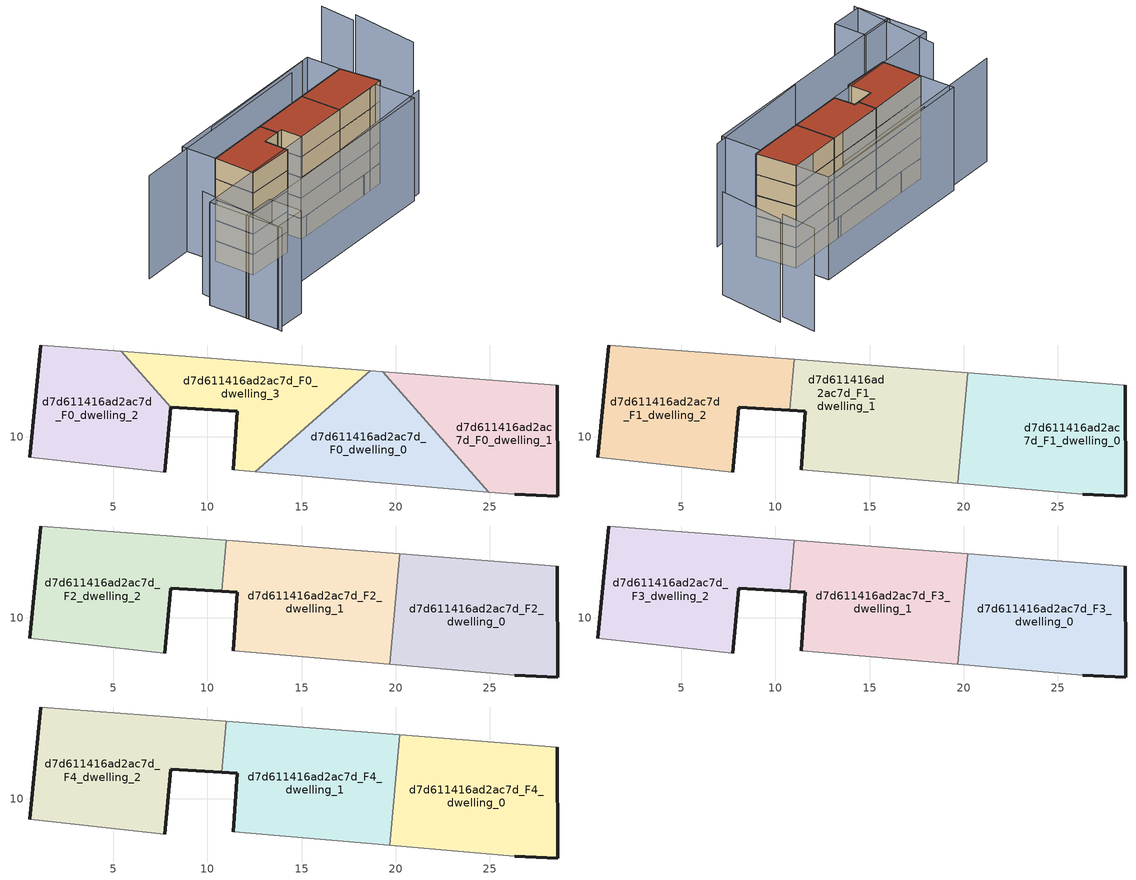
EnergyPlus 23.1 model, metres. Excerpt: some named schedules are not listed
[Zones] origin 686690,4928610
d7d611416ad2ac7d_F0_dwelling_0
 floor ground (EU_floor_Construction): 24.93,7.08 19.31,13.47 18.65,13.52 12.55,8.15 z0
 wall adiabatic (EU_wall_Construction): 24.93,7.08 12.55,8.15 / 18.65,13.52 19.31,13.47 z0:3
 wall to d7d611416ad2ac7d_F0_dwelling_1 (EU_wall_Construction): 19.31,13.47 24.93,7.08 z0:3
 wall to d7d611416ad2ac7d_F0_dwelling_3 (EU_wall_Construction): 12.55,8.15 18.65,13.52 z0:3
d7d611416ad2ac7d_F0_dwelling_1
 floor ground (EU_floor_Construction): 28.62,6.86 28.58,12.74 19.31,13.47 24.93,7.08 26.32,6.95 z0
 wall outside (EU_wall_Construction): 28.58,12.74 28.62,6.86 26.32,6.95 z0:3
 wall adiabatic (EU_wall_Construction): 19.31,13.47 28.58,12.74 / 26.32,6.95 24.93,7.08 z0:3
d7d611416ad2ac7d_F0_dwelling_2
 floor ground (EU_floor_Construction): 7.72,8.12 8.04,11.58 5.43,14.55 1.16,14.88 0.55,8.93 z0
 wall outside (EU_wall_Construction): 8.04,11.58 7.72,8.12 / 0.55,8.93 1.16,14.88 z0:3
 wall adiabatic (EU_wall_Construction): 1.16,14.88 5.43,14.55 / 7.72,8.12 0.55,8.93 z0:3
 wall to d7d611416ad2ac7d_F0_dwelling_3 (EU_wall_Construction): 5.43,14.55 8.04,11.58 z0:3
d7d611416ad2ac7d_F0_dwelling_3
 floor ground (EU_floor_Construction): 18.65,13.52 5.43,14.55 8.04,11.58 11.58,11.35 11.38,8.25 12.55,8.15 z0
 wall outside (EU_wall_Construction): 11.38,8.25 11.58,11.35 8.04,11.58 z0:3
 wall adiabatic (EU_wall_Construction): 12.55,8.15 11.38,8.25 / 5.43,14.55 18.65,13.52 z0:3
d7d611416ad2ac7d_F1_dwelling_0
 floor to d7d611416ad2ac7d_F0_dwelling_0 (EU_floor_Construction): 24.93,7.08 20.13,12.54 19.69,7.53 z3
 floor to d7d611416ad2ac7d_F0_dwelling_1 (EU_floor_Construction): 28.62,6.86 28.58,12.74 20.2,13.4 20.13,12.54 24.93,7.08 26.32,6.95 z3
 wall outside (EU_wall_Construction): 28.58,12.74 28.62,6.86 26.32,6.95 z3:6
 wall adiabatic (EU_wall_Construction): 20.2,13.4 28.58,12.74 / 26.32,6.95 19.69,7.53 z3:6
 wall to d7d611416ad2ac7d_F1_dwelling_1 (EU_wall_Construction): 19.69,7.53 20.2,13.4 z3:6
d7d611416ad2ac7d_F1_dwelling_1
 floor to d7d611416ad2ac7d_F0_dwelling_0 (EU_floor_Construction): 19.69,7.53 20.13,12.54 19.31,13.47 18.65,13.52 12.55,8.15 z3
 floor to d7d611416ad2ac7d_F0_dwelling_1 (EU_floor_Construction): 20.13,12.54 20.2,13.4 19.31,13.47 z3
 floor to d7d611416ad2ac7d_F0_dwelling_3 (EU_floor_Construction): 18.65,13.52 11.01,14.12 10.77,11.41 11.58,11.35 11.38,8.25 12.55,8.15 z3
 wall outside (EU_wall_Construction): 11.38,8.25 11.58,11.35 10.77,11.41 z3:6
 wall adiabatic (EU_wall_Construction): 19.69,7.53 11.38,8.25 / 11.01,14.12 20.2,13.4 z3:6
 wall to d7d611416ad2ac7d_F1_dwelling_2 (EU_wall_Construction): 10.77,11.41 11.01,14.12 z3:6
d7d611416ad2ac7d_F1_dwelling_2
 floor to d7d611416ad2ac7d_F0_dwelling_3 (EU_floor_Construction): 10.77,11.41 11.01,14.12 5.43,14.55 8.04,11.58 z3
 floor to d7d611416ad2ac7d_F0_dwelling_2 (EU_floor_Construction): 7.72,8.12 8.04,11.58 5.43,14.55 1.16,14.88 0.55,8.93 z3
 wall outside (EU_wall_Construction): 10.77,11.41 8.04,11.58 7.72,8.12 / 0.55,8.93 1.16,14.88 z3:6
 wall adiabatic (EU_wall_Construction): 1.16,14.88 11.01,14.12 / 7.72,8.12 0.55,8.93 z3:6
d7d611416ad2ac7d_F2_dwelling_0
 floor to d7d611416ad2ac7d_F1_dwelling_0 (EU_floor_Construction): 28.62,6.86 28.58,12.74 20.2,13.4 19.69,7.53 26.32,6.95 z6
 wall outside (EU_wall_Construction): 28.58,12.74 28.62,6.86 26.32,6.95 z6:9
 wall adiabatic (EU_wall_Construction): 20.2,13.4 28.58,12.74 / 26.32,6.95 19.69,7.53 z6:9
 wall to d7d611416ad2ac7d_F2_dwelling_1 (EU_wall_Construction): 19.69,7.53 20.2,13.4 z6:9
d7d611416ad2ac7d_F2_dwelling_1
 floor to d7d611416ad2ac7d_F1_dwelling_1 (EU_floor_Construction): 19.69,7.53 20.2,13.4 11.01,14.12 10.77,11.41 11.58,11.35 11.38,8.25 z6
 wall outside (EU_wall_Construction): 11.38,8.25 11.58,11.35 10.77,11.41 z6:9
 wall adiabatic (EU_wall_Construction): 19.69,7.53 11.38,8.25 / 11.01,14.12 20.2,13.4 z6:9
 wall to d7d611416ad2ac7d_F2_dwelling_2 (EU_wall_Construction): 10.77,11.41 11.01,14.12 z6:9
d7d611416ad2ac7d_F2_dwelling_2
 floor to d7d611416ad2ac7d_F1_dwelling_2 (EU_floor_Construction): 7.72,8.12 8.04,11.58 10.77,11.41 11.01,14.12 1.16,14.88 0.55,8.93 z6
 wall outside (EU_wall_Construction): 10.77,11.41 8.04,11.58 7.72,8.12 / 0.55,8.93 1.16,14.88 z6:9
 wall adiabatic (EU_wall_Construction): 1.16,14.88 11.01,14.12 / 7.72,8.12 0.55,8.93 z6:9
d7d611416ad2ac7d_F3_dwelling_0
 floor to d7d611416ad2ac7d_F2_dwelling_0 (EU_floor_Construction): 28.62,6.86 28.58,12.74 20.2,13.4 19.69,7.53 26.32,6.95 z9
 wall outside (EU_wall_Construction): 28.58,12.74 28.62,6.86 26.32,6.95 z9:12
 wall adiabatic (EU_wall_Construction): 20.2,13.4 28.58,12.74 / 26.32,6.95 19.69,7.53 z9:12
 wall to d7d611416ad2ac7d_F3_dwelling_1 (EU_wall_Construction): 19.69,7.53 20.2,13.4 z9:12
d7d611416ad2ac7d_F3_dwelling_1
 floor to d7d611416ad2ac7d_F2_dwelling_1 (EU_floor_Construction): 19.69,7.53 20.2,13.4 11.01,14.12 10.77,11.41 11.58,11.35 11.38,8.25 z9
 wall outside (EU_wall_Construction): 11.38,8.25 11.58,11.35 10.77,11.41 z9:12
 wall adiabatic (EU_wall_Construction): 19.69,7.53 11.38,8.25 / 11.01,14.12 20.2,13.4 z9:12
 wall to d7d611416ad2ac7d_F3_dwelling_2 (EU_wall_Construction): 10.77,11.41 11.01,14.12 z9:12
d7d611416ad2ac7d_F3_dwelling_2
 floor to d7d611416ad2ac7d_F2_dwelling_2 (EU_floor_Construction): 7.72,8.12 8.04,11.58 10.77,11.41 11.01,14.12 1.16,14.88 0.55,8.93 z9
 wall outside (EU_wall_Construction): 10.77,11.41 8.04,11.58 7.72,8.12 / 0.55,8.93 1.16,14.88 z9:12
 wall adiabatic (EU_wall_Construction): 1.16,14.88 11.01,14.12 / 7.72,8.12 0.55,8.93 z9:12
d7d611416ad2ac7d_F4_dwelling_0
 floor to d7d611416ad2ac7d_F3_dwelling_0 (EU_floor_Construction): 28.62,6.86 28.58,12.74 20.2,13.4 19.69,7.53 26.32,6.95 z12
 wall outside (EU_wall_Construction): 28.58,12.74 28.62,6.86 26.32,6.95 z12:15
 wall adiabatic (EU_wall_Construction): 20.2,13.4 28.58,12.74 / 26.32,6.95 19.69,7.53 z12:15
 wall to d7d611416ad2ac7d_F4_dwelling_1 (EU_wall_Construction): 19.69,7.53 20.2,13.4 z12:15
 roof outside (EU_roof_Construction): 28.58,12.74 28.62,6.86 26.32,6.95 19.69,7.53 20.2,13.4 z15
d7d611416ad2ac7d_F4_dwelling_1
 floor to d7d611416ad2ac7d_F3_dwelling_1 (EU_floor_Construction): 19.69,7.53 20.2,13.4 11.01,14.12 10.77,11.41 11.58,11.35 11.38,8.25 z12
 wall outside (EU_wall_Construction): 11.38,8.25 11.58,11.35 10.77,11.41 z12:15
 wall adiabatic (EU_wall_Construction): 19.69,7.53 11.38,8.25 / 11.01,14.12 20.2,13.4 z12:15
 wall to d7d611416ad2ac7d_F4_dwelling_2 (EU_wall_Construction): 10.77,11.41 11.01,14.12 z12:15
 roof outside (EU_roof_Construction): 20.2,13.4 19.69,7.53 11.38,8.25 11.58,11.35 10.77,11.41 11.01,14.12 z15
d7d611416ad2ac7d_F4_dwelling_2
 floor to d7d611416ad2ac7d_F3_dwelling_2 (EU_floor_Construction): 7.72,8.12 8.04,11.58 10.77,11.41 11.01,14.12 1.16,14.88 0.55,8.93 z12
 wall outside (EU_wall_Construction): 10.77,11.41 8.04,11.58 7.72,8.12 / 0.55,8.93 1.16,14.88 z12:15
 wall adiabatic (EU_wall_Construction): 1.16,14.88 11.01,14.12 / 7.72,8.12 0.55,8.93 z12:15
 roof outside (EU_roof_Construction): 11.01,14.12 10.77,11.41 8.04,11.58 7.72,8.12 0.55,8.93 1.16,14.88 z15
shading: -6.66,12.06 -9.66,-1.27 / 39.93,17.49 40.96,22.67 / 27.81,17.78 7.67,19.18 / 24.66,17.47 -6.85,19.84 / 11.1,2.35 28.9,1.37 / 38.96,8.13 41.2,17.89 / -9.13,4.27 -4.13,3.78 / -4.13,3.78 -4.61,-1.09 / -4.61,-1.09 -9.61,-0.59 / -9.61,-0.59 -9.13,4.27 / -8.7,9.9 27.47,6.94 / 27.47,6.94 26.98,0.94 / 26.98,0.94 -9.19,3.89 / -9.19,3.89 -8.7,9.9 / 28.58,12.74 1.16,14.88 / 1.16,14.88 1.55,19.92 / 1.55,19.92 28.97,17.78 / 28.97,17.78 28.58,12.74 z0:15
[Building]
EU S2 Campaign: North Axis=0; Terrain=City; Solar Distribution=FullExterior
[Site:Location]
Bologna: Latitude=44.5; Longitude=11.25; Time Zone=1; Elevation=37
[SizingPeriod:WeatherFileDays]
AnnualSizingPeriod: Begin Month=1; Begin Day of Month=1; End Month=12; End Day of Month=31; Day of Week for Start Day=Monday; Use Weather File Daylight Saving Period=No; Use Weather File Rain and Snow Indicators=No
[MATERIAL]
EU_InternalMass_Material: Roughness=MediumRough; Thickness=0.1; Conductivity=1; Density=1800; Specific Heat=900; Thermal Absorptance=0.9; Solar Absorptance=0.7; Visible Absorptance=0.7
[MATERIAL:NOMASS] Roughness=MediumRough; Thermal Absorptance=0.9; Solar Absorptance=0.7; Visible Absorptance=0.7
Name | Thermal Resistance
EU_wall_NoMass | 0.905828
EU_roof_NoMass | 0.37593
EU_floor_NoMass | 0.67114
[CONSTRUCTION]
EU_wall_Construction: EU_wall_NoMass
EU_roof_Construction: EU_roof_NoMass
EU_floor_Construction: EU_floor_NoMass
EU_InternalMass_Construction: EU_InternalMass_Material
[ZONE] Type=1; Multiplier=1; Ceiling Height=autocalculate; Floor Area=autocalculate; Part of Total Floor Area=Yes
Name | Volume
d7d611416ad2ac7d_F0_dwelling_0 | 115.496
d7d611416ad2ac7d_F1_dwelling_0 | 153.977
d7d611416ad2ac7d_F2_dwelling_0; d7d611416ad2ac7d_F3_dwelling_0; d7d611416ad2ac7d_F4_dwelling_0 | 153.987
d7d611416ad2ac7d_F0_dwelling_1 | 115.482
d7d611416ad2ac7d_F1_dwelling_1 | 153.972
d7d611416ad2ac7d_F2_dwelling_1; d7d611416ad2ac7d_F3_dwelling_1; d7d611416ad2ac7d_F4_dwelling_1; d7d611416ad2ac7d_F1_dwelling_2; d7d611416ad2ac7d_F2_dwelling_2; d7d611416ad2ac7d_F3_dwelling_2; d7d611416ad2ac7d_F4_dwelling_2 | 153.979
d7d611416ad2ac7d_F0_dwelling_2 | 119.715
d7d611416ad2ac7d_F0_dwelling_3 | 111.267
[INTERNALMASS] Construction=EU_InternalMass_Construction
Name | Zone or ZoneList | Surface Area
d7d611416ad2ac7d_F0_dwelling_0_EU_InternalMass | d7d611416ad2ac7d_F0_dwelling_0 | 38.4987
d7d611416ad2ac7d_F0_dwelling_1_EU_InternalMass | d7d611416ad2ac7d_F0_dwelling_1 | 38.4943
d7d611416ad2ac7d_F0_dwelling_2_EU_InternalMass | d7d611416ad2ac7d_F0_dwelling_2 | 39.9049
d7d611416ad2ac7d_F0_dwelling_3_EU_InternalMass | d7d611416ad2ac7d_F0_dwelling_3 | 37.0887
d7d611416ad2ac7d_F1_dwelling_0_EU_InternalMass | d7d611416ad2ac7d_F1_dwelling_0 | 51.329
d7d611416ad2ac7d_F1_dwelling_1_EU_InternalMass | d7d611416ad2ac7d_F1_dwelling_1 | 51.3257
d7d611416ad2ac7d_F1_dwelling_2_EU_InternalMass | d7d611416ad2ac7d_F1_dwelling_2 | 51.3258
d7d611416ad2ac7d_F2_dwelling_0_EU_InternalMass | d7d611416ad2ac7d_F2_dwelling_0 | 51.329
d7d611416ad2ac7d_F2_dwelling_1_EU_InternalMass | d7d611416ad2ac7d_F2_dwelling_1 | 51.3257
d7d611416ad2ac7d_F2_dwelling_2_EU_InternalMass | d7d611416ad2ac7d_F2_dwelling_2 | 51.3258
d7d611416ad2ac7d_F3_dwelling_0_EU_InternalMass | d7d611416ad2ac7d_F3_dwelling_0 | 51.329
d7d611416ad2ac7d_F3_dwelling_1_EU_InternalMass | d7d611416ad2ac7d_F3_dwelling_1 | 51.3257
d7d611416ad2ac7d_F3_dwelling_2_EU_InternalMass | d7d611416ad2ac7d_F3_dwelling_2 | 51.3258
d7d611416ad2ac7d_F4_dwelling_0_EU_InternalMass | d7d611416ad2ac7d_F4_dwelling_0 | 51.329
d7d611416ad2ac7d_F4_dwelling_1_EU_InternalMass | d7d611416ad2ac7d_F4_dwelling_1 | 51.3257
d7d611416ad2ac7d_F4_dwelling_2_EU_InternalMass | d7d611416ad2ac7d_F4_dwelling_2 | 51.3258
[OTHEREQUIPMENT] Fuel Type=Electricity; Design Level Calculation Method=Watts/Area; Power per Zone Floor Area=1; Fraction Latent=0; Fraction Radiant=0; Fraction Lost=0; Carbon Dioxide Generation Rate=0; EndUse Subcategory=EU_Step8_InternalGains
Name | Zone or ZoneList or Space or SpaceList | Schedule
EU_Step8_InternalGain_d7d611416ad2ac7d_F0_dwelling_0_f000 | d7d611416ad2ac7d_F0_dwelling_0 | EU_Step8_GainSchedule_d7d611416ad2ac7d_F0_dwelling_0_f000
EU_Step8_InternalGain_d7d611416ad2ac7d_F0_dwelling_1_f000 | d7d611416ad2ac7d_F0_dwelling_1 | EU_Step8_GainSchedule_d7d611416ad2ac7d_F0_dwelling_1_f000
EU_Step8_InternalGain_d7d611416ad2ac7d_F0_dwelling_2_f000 | d7d611416ad2ac7d_F0_dwelling_2 | EU_Step8_GainSchedule_d7d611416ad2ac7d_F0_dwelling_2_f000
EU_Step8_InternalGain_d7d611416ad2ac7d_F0_dwelling_3_f000 | d7d611416ad2ac7d_F0_dwelling_3 | EU_Step8_GainSchedule_d7d611416ad2ac7d_F0_dwelling_3_f000
EU_Step8_InternalGain_d7d611416ad2ac7d_F1_dwelling_0_f000 | d7d611416ad2ac7d_F1_dwelling_0 | EU_Step8_GainSchedule_d7d611416ad2ac7d_F1_dwelling_0_f000
EU_Step8_InternalGain_d7d611416ad2ac7d_F1_dwelling_1_f000 | d7d611416ad2ac7d_F1_dwelling_1 | EU_Step8_GainSchedule_d7d611416ad2ac7d_F1_dwelling_1_f000
EU_Step8_InternalGain_d7d611416ad2ac7d_F1_dwelling_2_f000 | d7d611416ad2ac7d_F1_dwelling_2 | EU_Step8_GainSchedule_d7d611416ad2ac7d_F1_dwelling_2_f000
EU_Step8_InternalGain_d7d611416ad2ac7d_F2_dwelling_0_f000 | d7d611416ad2ac7d_F2_dwelling_0 | EU_Step8_GainSchedule_d7d611416ad2ac7d_F2_dwelling_0_f000
EU_Step8_InternalGain_d7d611416ad2ac7d_F2_dwelling_1_f000 | d7d611416ad2ac7d_F2_dwelling_1 | EU_Step8_GainSchedule_d7d611416ad2ac7d_F2_dwelling_1_f000
EU_Step8_InternalGain_d7d611416ad2ac7d_F2_dwelling_2_f000 | d7d611416ad2ac7d_F2_dwelling_2 | EU_Step8_GainSchedule_d7d611416ad2ac7d_F2_dwelling_2_f000
EU_Step8_InternalGain_d7d611416ad2ac7d_F3_dwelling_0_f000 | d7d611416ad2ac7d_F3_dwelling_0 | EU_Step8_GainSchedule_d7d611416ad2ac7d_F3_dwelling_0_f000
EU_Step8_InternalGain_d7d611416ad2ac7d_F3_dwelling_1_f000 | d7d611416ad2ac7d_F3_dwelling_1 | EU_Step8_GainSchedule_d7d611416ad2ac7d_F3_dwelling_1_f000
EU_Step8_InternalGain_d7d611416ad2ac7d_F3_dwelling_2_f000 | d7d611416ad2ac7d_F3_dwelling_2 | EU_Step8_GainSchedule_d7d611416ad2ac7d_F3_dwelling_2_f000
EU_Step8_InternalGain_d7d611416ad2ac7d_F4_dwelling_0_f000 | d7d611416ad2ac7d_F4_dwelling_0 | EU_Step8_GainSchedule_d7d611416ad2ac7d_F4_dwelling_0_f000
EU_Step8_InternalGain_d7d611416ad2ac7d_F4_dwelling_1_f000 | d7d611416ad2ac7d_F4_dwelling_1 | EU_Step8_GainSchedule_d7d611416ad2ac7d_F4_dwelling_1_f000
EU_Step8_InternalGain_d7d611416ad2ac7d_F4_dwelling_2_f000 | d7d611416ad2ac7d_F4_dwelling_2 | EU_Step8_GainSchedule_d7d611416ad2ac7d_F4_dwelling_2_f000
[ZONEVENTILATION:DESIGNFLOWRATE] Schedule=EU_AlwaysOn; Design Flow Rate Calculation Method=AirChanges/Hour; Air Changes per Hour=0.73129; Ventilation Type=Natural; Fan Pressure Rise=0; Fan Total Efficiency=1; Constant Term Coefficient=1; Temperature Term Coefficient=0; Velocity Term Coefficient=0; Velocity Squared Term Coefficient=0; Minimum Indoor Temperature=-100; Maximum Indoor Temperature=100; Delta Temperature=-100; Minimum Outdoor Temperature=-100; Maximum Outdoor Temperature=100; Maximum Wind Speed=40
Name | Zone or ZoneList or Space or SpaceList
EU_ConstantAir_d7d611416ad2ac7d_F0_dwelling_0 | d7d611416ad2ac7d_F0_dwelling_0
EU_ConstantAir_d7d611416ad2ac7d_F0_dwelling_1 | d7d611416ad2ac7d_F0_dwelling_1
EU_ConstantAir_d7d611416ad2ac7d_F0_dwelling_2 | d7d611416ad2ac7d_F0_dwelling_2
EU_ConstantAir_d7d611416ad2ac7d_F0_dwelling_3 | d7d611416ad2ac7d_F0_dwelling_3
EU_ConstantAir_d7d611416ad2ac7d_F1_dwelling_0 | d7d611416ad2ac7d_F1_dwelling_0
EU_ConstantAir_d7d611416ad2ac7d_F1_dwelling_1 | d7d611416ad2ac7d_F1_dwelling_1
EU_ConstantAir_d7d611416ad2ac7d_F1_dwelling_2 | d7d611416ad2ac7d_F1_dwelling_2
EU_ConstantAir_d7d611416ad2ac7d_F2_dwelling_0 | d7d611416ad2ac7d_F2_dwelling_0
EU_ConstantAir_d7d611416ad2ac7d_F2_dwelling_1 | d7d611416ad2ac7d_F2_dwelling_1
EU_ConstantAir_d7d611416ad2ac7d_F2_dwelling_2 | d7d611416ad2ac7d_F2_dwelling_2
EU_ConstantAir_d7d611416ad2ac7d_F3_dwelling_0 | d7d611416ad2ac7d_F3_dwelling_0
EU_ConstantAir_d7d611416ad2ac7d_F3_dwelling_1 | d7d611416ad2ac7d_F3_dwelling_1
EU_ConstantAir_d7d611416ad2ac7d_F3_dwelling_2 | d7d611416ad2ac7d_F3_dwelling_2
EU_ConstantAir_d7d611416ad2ac7d_F4_dwelling_0 | d7d611416ad2ac7d_F4_dwelling_0
EU_ConstantAir_d7d611416ad2ac7d_F4_dwelling_1 | d7d611416ad2ac7d_F4_dwelling_1
EU_ConstantAir_d7d611416ad2ac7d_F4_dwelling_2 | d7d611416ad2ac7d_F4_dwelling_2
[HVACTEMPLATE:THERMOSTAT] Constant Heating Setpoint=20; Constant Cooling Setpoint=50
EU_HeatOnly_d7d611416ad2ac7d_F0_dwelling_0; EU_HeatOnly_d7d611416ad2ac7d_F0_dwelling_1; EU_HeatOnly_d7d611416ad2ac7d_F0_dwelling_2; EU_HeatOnly_d7d611416ad2ac7d_F0_dwelling_3; EU_HeatOnly_d7d611416ad2ac7d_F1_dwelling_0; EU_HeatOnly_d7d611416ad2ac7d_F1_dwelling_1; EU_HeatOnly_d7d611416ad2ac7d_F1_dwelling_2; EU_HeatOnly_d7d611416ad2ac7d_F2_dwelling_0; EU_HeatOnly_d7d611416ad2ac7d_F2_dwelling_1; EU_HeatOnly_d7d611416ad2ac7d_F2_dwelling_2; EU_HeatOnly_d7d611416ad2ac7d_F3_dwelling_0; EU_HeatOnly_d7d611416ad2ac7d_F3_dwelling_1; EU_HeatOnly_d7d611416ad2ac7d_F3_dwelling_2; EU_HeatOnly_d7d611416ad2ac7d_F4_dwelling_0; EU_HeatOnly_d7d611416ad2ac7d_F4_dwelling_1; EU_HeatOnly_d7d611416ad2ac7d_F4_dwelling_2
[HVACTEMPLATE:ZONE:IDEALLOADSAIRSYSTEM] System Availability Schedule=EU_AlwaysOn; Maximum Heating Supply Air Temperature=50; Minimum Cooling Supply Air Temperature=13; Maximum Heating Supply Air Humidity Ratio=0.0156; Minimum Cooling Supply Air Humidity Ratio=0.0077; Heating Limit=NoLimit; Cooling Limit=NoLimit; Heating Availability Schedule=EU_AlwaysOn; Cooling Availability Schedule=EU_CoolingOff; Dehumidification Control Type=ConstantSensibleHeatRatio; Cooling Sensible Heat Ratio=0.7; Dehumidification Setpoint=60; Humidification Control Type=None; Humidification Setpoint=30; Outdoor Air Method=None; Outdoor Air Flow Rate per Person=0.00944; Outdoor Air Flow Rate per Zone Floor Area=0; Outdoor Air Flow Rate per Zone=0; Demand Controlled Ventilation Type=None; Outdoor Air Economizer Type=NoEconomizer; Heat Recovery Type=None; Sensible Heat Recovery Effectiveness=0.7; Latent Heat Recovery Effectiveness=0.65
Name | Template Thermostat
d7d611416ad2ac7d_F0_dwelling_0 | EU_HeatOnly_d7d611416ad2ac7d_F0_dwelling_0
d7d611416ad2ac7d_F0_dwelling_1 | EU_HeatOnly_d7d611416ad2ac7d_F0_dwelling_1
d7d611416ad2ac7d_F0_dwelling_2 | EU_HeatOnly_d7d611416ad2ac7d_F0_dwelling_2
d7d611416ad2ac7d_F0_dwelling_3 | EU_HeatOnly_d7d611416ad2ac7d_F0_dwelling_3
d7d611416ad2ac7d_F1_dwelling_0 | EU_HeatOnly_d7d611416ad2ac7d_F1_dwelling_0
d7d611416ad2ac7d_F1_dwelling_1 | EU_HeatOnly_d7d611416ad2ac7d_F1_dwelling_1
d7d611416ad2ac7d_F1_dwelling_2 | EU_HeatOnly_d7d611416ad2ac7d_F1_dwelling_2
d7d611416ad2ac7d_F2_dwelling_0 | EU_HeatOnly_d7d611416ad2ac7d_F2_dwelling_0
d7d611416ad2ac7d_F2_dwelling_1 | EU_HeatOnly_d7d611416ad2ac7d_F2_dwelling_1
d7d611416ad2ac7d_F2_dwelling_2 | EU_HeatOnly_d7d611416ad2ac7d_F2_dwelling_2
d7d611416ad2ac7d_F3_dwelling_0 | EU_HeatOnly_d7d611416ad2ac7d_F3_dwelling_0
d7d611416ad2ac7d_F3_dwelling_1 | EU_HeatOnly_d7d611416ad2ac7d_F3_dwelling_1
d7d611416ad2ac7d_F3_dwelling_2 | EU_HeatOnly_d7d611416ad2ac7d_F3_dwelling_2
d7d611416ad2ac7d_F4_dwelling_0 | EU_HeatOnly_d7d611416ad2ac7d_F4_dwelling_0
